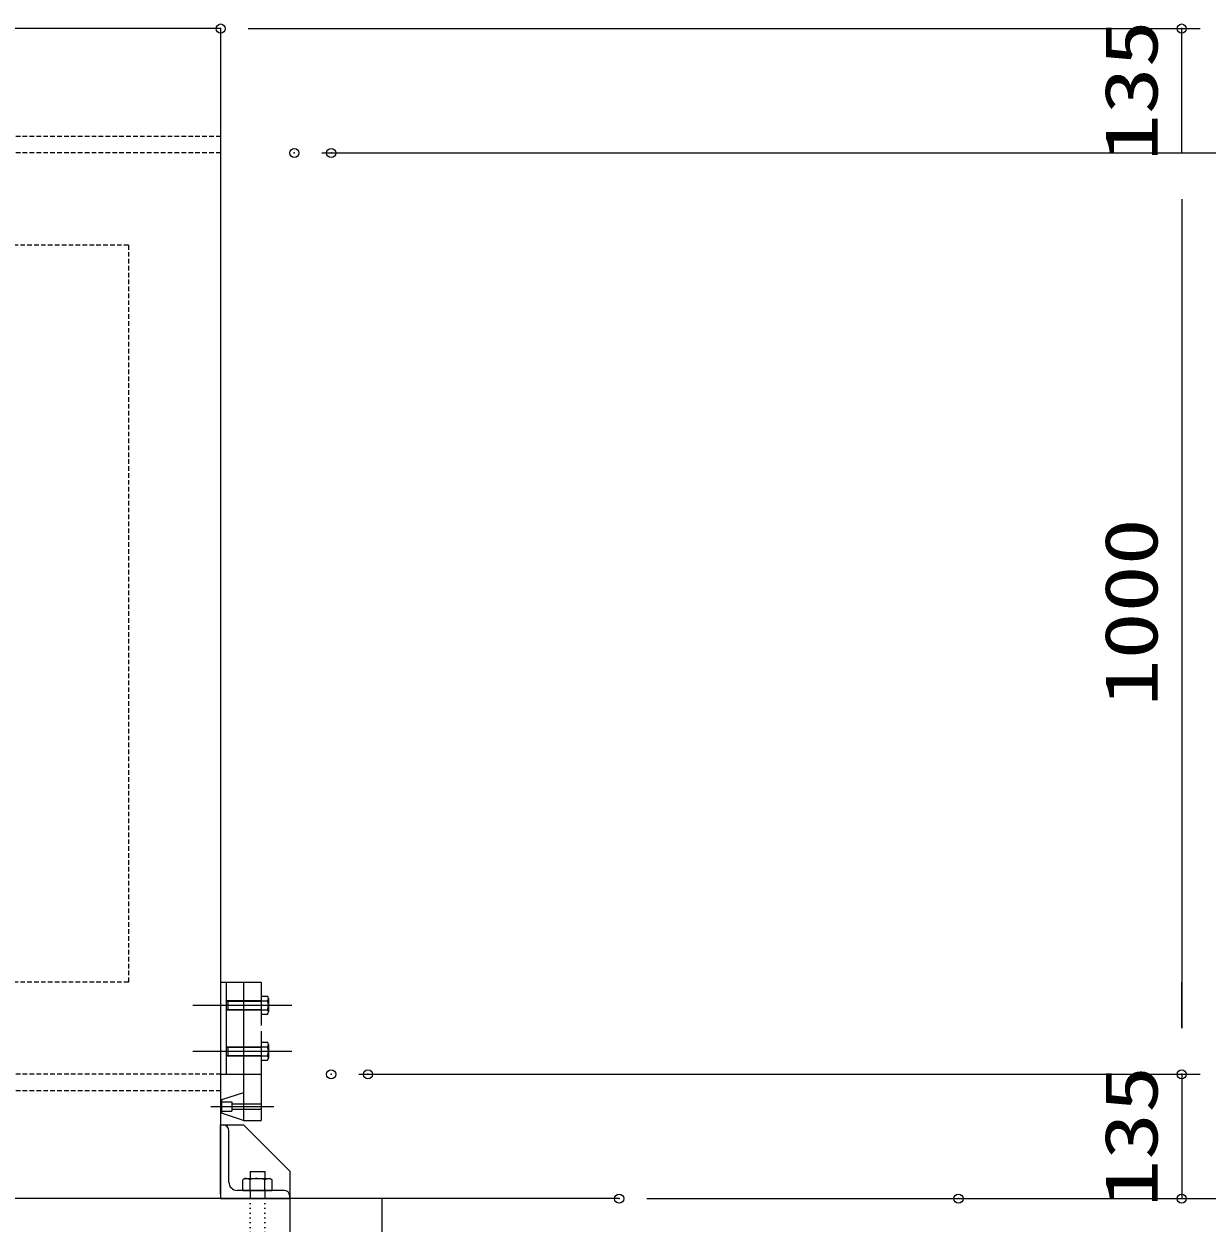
# Model space of a CAD drawing. Units: millimetres, scale not verified. Extents: x -5940 to 5940, y -4200 to 4200.
# Drawn here: x 2070 to 3354, y -289 to 1013 of the extents above; entities that cross this region are included whole.
import ezdxf
from ezdxf.enums import TextEntityAlignment as Align

# ---------------------------------------------------------------- set-up
doc = ezdxf.new("R2010")
doc.units = ezdxf.units.MM
doc.header["$LTSCALE"] = 20
doc.header["$PDMODE"] = 32
doc.header["$PDSIZE"] = 10
doc.linetypes.add('USER1', pattern=[0.375, 0.25, -0.125])
doc.linetypes.add('USER2', pattern=[0.26, 0.01, -0.25])
for name, color, linetype, lineweight in [('0-1_0', 7, 'Continuous', 25), ('0-2_1', 7, 'Continuous', 25), ('0-6_2', 7, 'Continuous', 25)]:
    doc.layers.add(name, color=color, linetype=linetype, lineweight=lineweight)
doc.layers.add('0-5_DEFPOINTS', color=7, linetype='Continuous')
doc.styles.add('ＭＳ ゴシック', font='')
doc.styles.get('ＭＳ ゴシック').set_extended_font_data('MS Gothic')

msp = doc.modelspace()

# ---------------------------------------------------------------- linework, layer by layer
at = {"layer": '0-1_0', "color": 1}
for p, q in [((2313.24, 1008.49), (3346.88, 1008.49)), ((2393.24, 873.49), (3346.88, 873.49)), ((2393.24, 873.49), (3346.88, 873.49)), ((2433.24, 873.49), (3561.88, 873.49)), ((2433.24, -126.51), (3346.88, -126.51)), ((2473.24, -126.51), (3346.88, -126.51)), ((2746.05, -261.51), (3561.88, -261.51)), ((3114.45, -261.51), (3561.88, -261.51)), ((3114.45, -261.51), (3346.88, -261.51)), ((3114.45, -261.51), (3346.88, -261.51))]:
    msp.add_line(p, q, dxfattribs=at)
at = {"layer": '0-1_0', "color": 2}
for p, q in [((3326.88, 873.49), (3326.88, 1008.49)), ((3326.88, 823.49), (3326.88, 773.49)), ((3326.88, 823.49), (3326.88, -76.51)), ((3326.88, -76.51), (3326.88, -26.51)), ((3326.88, -126.51), (3326.88, -261.51))]:
    msp.add_line(p, q, dxfattribs=at)
at = {"layer": '0-1_0'}
for p, q in [((2283.24, -26.53), (2327.24, -26.53)), ((2253.07, -51.52), (2360.39, -51.54)), ((2289.24, -46.53), (2327.24, -46.53)), ((2289.24, -47.03), (2327.24, -47.03)), ((2327.24, -41.73), (2334.04, -41.73)), ((2327.24, -46.63), (2335.24, -46.63)), ((2289.24, -56.03), (2327.24, -56.03)), ((2289.24, -56.53), (2327.24, -56.53)), ((2327.24, -56.43), (2335.24, -56.43)), ((2327.24, -61.33), (2334.04, -61.33)), ((2253.07, -101.52), (2360.39, -101.54)), ((2289.24, -96.53), (2327.24, -96.53)), ((2289.24, -97.03), (2327.24, -97.03)), ((2327.24, -91.73), (2334.04, -91.73)), ((2327.24, -96.63), (2335.24, -96.63)), ((2289.24, -106.03), (2327.24, -106.03)), ((2289.24, -106.53), (2327.24, -106.53)), ((2327.24, -106.43), (2335.24, -106.43)), ((2327.24, -111.33), (2334.04, -111.33)), ((2283.24, -126.53), (2327.24, -126.53)), ((2308.24, -146.54), (2284.24, -154.21)), ((2272.44, -161.52), (2340.99, -161.54)), ((2284.24, -156.53), (2295.24, -156.53)), ((2284.24, -166.53), (2295.24, -166.53)), ((2308.24, -176.53), (2284.24, -168.85)), ((2295.24, -158.53), (2327.24, -158.54)), ((2295.24, -164.53), (2327.24, -164.54)), ((2308.24, -176.53), (2327.24, -176.53))]:
    msp.add_line(p, q, dxfattribs=at)
for centre, radius, start, end in [((2324.63, -51.53), 10.6, 332.47843, 27.52157), ((2332.14, -44.18), 3.1, 307.80915, 52.19085), ((2332.14, -58.88), 3.1, 307.8099, 52.1901), ((2324.63, -101.53), 10.6, 332.47843, 27.52157), ((2332.14, -94.18), 3.1, 307.80915, 52.19085), ((2332.14, -108.88), 3.1, 307.8099, 52.1901)]:
    msp.add_arc(centre, radius, start, end, dxfattribs=at)
at = {"layer": '0-2_1'}
for p, q in [((2283.24, 1008.49), (2283.24, -261.51)), ((2283.24, 1008.49), (2283.24, -256.51)), ((2289.24, -26.53), (2289.24, -126.53)), ((2308.24, -26.53), (2308.24, -176.53)), ((2327.24, -26.53), (2327.24, -73.53)), ((2291.24, -46.53), (2291.24, -56.53)), ((2335.24, -44.18), (2335.24, -58.88)), ((2327.24, -79.53), (2327.24, -176.53)), ((2291.24, -96.53), (2291.24, -106.53)), ((2335.24, -94.18), (2335.24, -108.88)), ((2284.24, -154.21), (2284.24, -168.85)), ((2295.24, -156.53), (2295.24, -166.53)), ((2358.24, -231.5), (2308.24, -181.5)), ((2315.24, -232.19), (2331.24, -232.19)), ((2315.24, -232.19), (2315.24, -240.88)), ((2331.24, -232.19), (2331.24, -240.97)), ((2358.24, -231.5), (2358.24, -336.51)), ((2315.24, -252.51), (2315.24, -261.51)), ((2331.24, -252.51), (2331.24, -261.51)), ((2716.05, -261.51), (-3916.76, -261.51)), ((2458.24, -261.51), (2458.24, -761.51))]:
    msp.add_line(p, q, dxfattribs=at)
at = {"layer": '0-2_1', "color": 4, "linetype": 'USER1'}
for p, q in [((2283.24, 891.49), (1083.24, 891.49)), ((2283.24, 873.49), (1083.24, 873.49)), ((2183.24, 773.49), (1083.24, 773.49)), ((2183.24, 773.49), (2183.24, -26.51)), ((2183.24, -26.51), (1083.24, -26.51)), ((2283.24, -126.51), (1083.24, -126.51)), ((2283.24, -144.51), (1083.24, -144.51))]:
    msp.add_line(p, q, dxfattribs=at)
at = {"layer": '0-2_1', "linetype": 'USER2'}
for p, q in [((2315.24, -261.51), (2315.24, -336.51)), ((2331.24, -261.51), (2331.24, -336.51))]:
    msp.add_line(p, q, dxfattribs=at)
at = {"layer": '0-2_1'}
msp.add_lwpolyline([(2283.24, 1008.49), (1083.24, 1008.49), (1083.24, -261.51)], dxfattribs=at)
at = {"layer": '0-5_DEFPOINTS'}
for p in [(2283.24, 1008.49), (2283.24, 1008.49), (3326.88, 1008.49), (2363.24, 873.49), (2403.24, 873.49), (2403.24, -126.51), (2443.24, -126.51), (3326.88, -126.51), (2716.05, -261.51), (3084.45, -261.51), (3326.88, -261.51)]:
    msp.add_point(p, dxfattribs=at)
at = {"layer": '0-6_2'}
for p, q in [((2283.24, -181.51), (2308.24, -181.5)), ((2283.24, -256.51), (2283.24, -181.51)), ((2292.24, -243.51), (2292.24, -187.51)), ((2309.38, -239.71), (2307.24, -240.94)), ((2307.24, -252.51), (2307.24, -240.94)), ((2309.38, -239.71), (2337.09, -239.71)), ((2315.24, -252.51), (2315.24, -240.94)), ((2331.24, -252.51), (2331.24, -240.94)), ((2337.09, -239.71), (2339.24, -240.94)), ((2352.24, -252.51), (2301.24, -252.51)), ((2358.24, -261.51), (2358.24, -258.51)), ((2283.24, -261.51), (2358.24, -261.51))]:
    msp.add_line(p, q, dxfattribs=at)
msp.add_lwpolyline([(2307.24, -252.51), (2339.24, -252.51), (2339.24, -240.94)], dxfattribs=at)
for centre, radius, start, end in [((2286.24, -187.51), 6, 0, 90), ((2301.24, -243.51), 9, 180, 269.99997), ((2309.38, -254.17), 14.46, 66.2776, 90), ((2323.08, -267.3), 27.56, 72.79427, 106.56505), ((2337.09, -254.17), 14.44, 90, 113.96197), ((2352.24, -258.51), 6, 0, 90)]:
    msp.add_arc(centre, radius, start, end, dxfattribs=at)

# ---------------------------------------------------------------- texts
at = {"layer": '0-1_0', "color": 3, "style": 'ＭＳ ゴシック', "width": 1.3}
for s, p in [('135', (3317.98, 864.49)), ('1000', (3317.98, 272.71)), ('135', (3317.98, -270.51))]:
    msp.add_text(s, height=57.77, rotation=90, dxfattribs=at).set_placement(p, align=Align.BOTTOM_LEFT)

doc.saveas('drawing.dxf')
